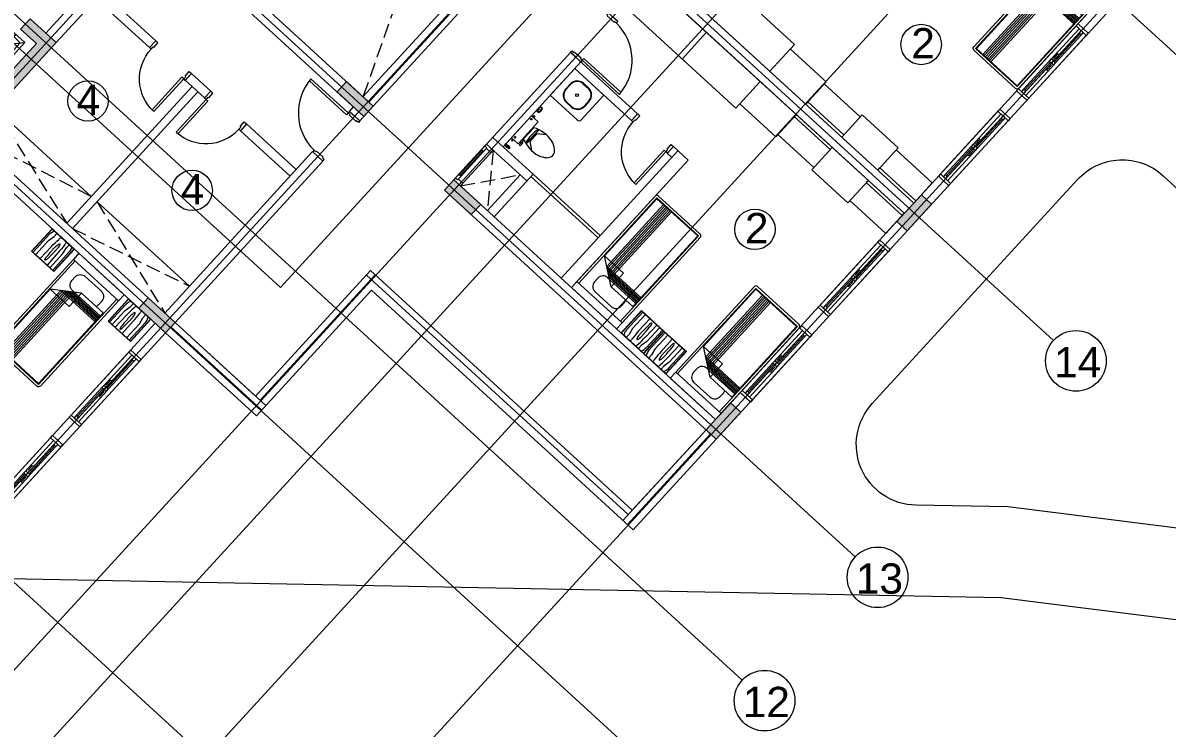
# Model space of a CAD drawing. Header units: metres. Extents: x 750 to 3116, y -341 to 1465.
# Drawn here: x 1608.08 to 1626.94, y 711.03 to 722.66 of the extents above; entities that cross this region are included whole.
import ezdxf
from ezdxf.enums import TextEntityAlignment as Align

# ---------------------------------------------------------------- set-up
doc = ezdxf.new("R2010")
doc.units = ezdxf.units.M
doc.linetypes.add('ACAD_ISO02W100', pattern=[15, 12, -3])
for name, color, linetype, lineweight in [('A-Door', 254, 'Continuous', 5), ('Bathroom Door', 252, 'Continuous', 5), ('Bathroom fur', 252, 'Continuous', 5), ('Centre Line', 7, 'Continuous', 13), ('Column', 50, 'Continuous', 20), ('Cutout', 153, 'Continuous', 5), ('Door', 253, 'Continuous', 5), ('Furniture', 44, 'Continuous', 5), ('GUIDE LINE', 7, 'Continuous', 5), ('Hatch', 251, 'Continuous', 5), ('Hidden line', 251, 'Continuous', 5), ('Interior wall', 31, 'Continuous', 13), ('Inverted beam', 252, 'Continuous', 5), ('Railing', 190, 'Continuous', 5), ('Vehicular Road', 253, 'Continuous', 20), ('Wall ext', 20, 'Continuous', 18), ('WINDOW', 33, 'Continuous', 5)]:
    doc.layers.add(name, color=color, linetype=linetype, lineweight=lineweight)
doc.layers.add('Text', color=7, linetype='Continuous')
doc.styles.get("Standard").update_dxf_attribs({"font": 'arial.ttf'})
doc.styles.add('TEXT-DET', font='simplex.shx', dxfattribs={"width": 0.7})

# ---------------------------------------------------------------- blocks, each defined once
blk = doc.blocks.new('Water Closet')
at = {"layer": 'Bathroom fur', "linetype": 'Continuous', "lineweight": -3}
for p, q in [((1886.331, 447.871), (1886.35, 447.871)), ((1886.331, 447.851), (1886.35, 447.851)), ((1886.364, 447.861), (1886.346, 447.861)), ((1886.364, 447.861), (1886.349, 447.87)), ((1886.364, 447.861), (1886.349, 447.853)), ((1886.364, 447.861), (1886.355, 447.877)), ((1886.364, 447.861), (1886.355, 447.846)), ((1886.364, 447.861), (1886.364, 447.879)), ((1886.364, 447.861), (1886.364, 447.879)), ((1886.364, 447.861), (1886.364, 447.879)), ((1886.364, 447.861), (1886.364, 447.879)), ((1886.364, 447.861), (1886.364, 447.879)), ((1886.364, 447.861), (1886.364, 447.879)), ((1886.364, 447.861), (1886.364, 447.879)), ((1886.364, 447.861), (1886.364, 447.879)), ((1886.364, 447.861), (1886.364, 447.879)), ((1886.364, 447.861), (1886.364, 447.879)), ((1886.364, 447.861), (1886.364, 447.879)), ((1886.364, 447.861), (1886.364, 447.879)), ((1886.364, 447.861), (1886.373, 447.877)), ((1886.364, 447.861), (1886.379, 447.87)), ((1886.364, 447.861), (1886.381, 447.861)), ((1886.364, 447.861), (1886.379, 447.853)), ((1886.364, 447.861), (1886.373, 447.846)), ((1886.364, 447.861), (1886.364, 447.844)), ((1886.378, 447.871), (1886.416, 447.871)), ((1886.378, 447.851), (1886.416, 447.851)), ((1886.416, 447.851), (1886.416, 447.871))]:
    blk.add_line(p, q, dxfattribs=at)
at = {"layer": 'Bathroom fur', "linetype": 'ByBlock'}
for p, q in [((1886.152, 447.554), (1886.027, 447.644)), ((1886.217, 447.662), (1886.217, 447.713)), ((1886.239, 447.713), (1886.217, 447.713)), ((1886.217, 447.662), (1886.232, 447.625)), ((1886.239, 447.608), (1886.239, 447.713)), ((1886.239, 447.666), (1886.264, 447.666)), ((1886.264, 447.23), (1886.264, 447.703)), ((1886.407, 447.713), (1886.274, 447.713)), ((1886.39, 447.724), (1886.365, 447.724)), ((1886.365, 447.724), (1886.365, 447.715)), ((1886.39, 447.715), (1886.365, 447.715)), ((1886.387, 447.744), (1886.368, 447.744)), ((1886.368, 447.744), (1886.368, 447.724)), ((1886.387, 447.744), (1886.387, 447.724)), ((1886.39, 447.724), (1886.39, 447.715)), ((1886.416, 447.23), (1886.416, 447.703)), ((1886.152, 447.379), (1886.152, 447.554)), ((1886.232, 447.625), (1886.239, 447.625)), ((1886.239, 447.608), (1886.264, 447.608)), ((1886.256, 447.343), (1886.256, 447.59)), ((1886.152, 447.379), (1886.027, 447.288)), ((1886.407, 447.22), (1886.274, 447.22)), ((1886.365, 447.208), (1886.365, 447.218)), ((1886.39, 447.218), (1886.365, 447.218)), ((1886.39, 447.208), (1886.365, 447.208)), ((1886.368, 447.189), (1886.368, 447.208)), ((1886.387, 447.189), (1886.368, 447.189)), ((1886.387, 447.189), (1886.387, 447.208)), ((1886.39, 447.208), (1886.39, 447.218))]:
    blk.add_line(p, q, dxfattribs=at)
at = {"layer": 'Bathroom fur'}
for p, q in [((1886.356, 447.031), (1886.356, 447.081)), ((1886.366, 447.031), (1886.366, 447.081)), ((1886.416, 447.106), (1886.381, 447.106)), ((1886.416, 447.096), (1886.381, 447.096)), ((1886.416, 447.016), (1886.381, 447.016)), ((1886.416, 447.006), (1886.381, 447.006))]:
    blk.add_line(p, q, dxfattribs=at)
at = {"layer": 'Bathroom fur', "linetype": 'Continuous', "lineweight": -3}
blk.add_circle((1886.364, 447.861), 0.0175, dxfattribs=at)
at = {"layer": 'Bathroom fur', "linetype": 'ByBlock'}
for centre in [(1886.378, 447.669), (1886.378, 447.264)]:
    blk.add_circle(centre, 0.0123, dxfattribs=at)
at = {"layer": 'Bathroom fur', "linetype": 'Continuous', "lineweight": -3}
blk.add_arc((1886.331, 447.861), 0.01, 90.002, 270, dxfattribs=at)
at = {"layer": 'Bathroom fur', "linetype": 'ByBlock'}
for centre, radius, start, end in [((1886.017, 447.095), 0.55, 64.2321, 103.6755), ((1886.274, 447.703), 0.00987, 90, 180), ((1886.407, 447.703), 0.00987, 0, 90), ((1885.835, 447.467), 0.119, 126.3794, 233.6206), ((1886.035, 447.208), 0.446, 109.2942, 127.2549), ((1884.672, 447.479), 1.501, 353.4552, 5.5271), ((1885.552, 447.472), 0.65, 345.9276, 13.0204), ((1886.041, 447.728), 0.451, 232.2382, 250.1051), ((1886.017, 447.838), 0.55, 256.3245, 295.7679), ((1886.274, 447.23), 0.00987, 180, 270), ((1886.407, 447.23), 0.00987, 270, 0)]:
    blk.add_arc(centre, radius, start, end, dxfattribs=at)
at = {"layer": 'Bathroom fur'}
for centre, radius, start, end in [((1886.381, 447.081), 0.025, 90, 180), ((1886.381, 447.081), 0.015, 90, 180), ((1886.381, 447.031), 0.025, 180, 270), ((1886.381, 447.031), 0.015, 180, 270)]:
    blk.add_arc(centre, radius, start, end, dxfattribs=at)
at = {"layer": 'Bathroom fur', "style": 'TEXT-DET', "width": 0.6}
blk.add_text('1', height=0.06, dxfattribs=at).set_placement((1886.394, 447.07), align=Align.MIDDLE)
blk = doc.blocks.new('Bed')
at = {"layer": 'Furniture', "linetype": 'Continuous'}
for p, q in [((1878.327, 465.952), (1879.337, 465.952)), ((1878.327, 465.817), (1878.327, 465.952)), ((1879.337, 465.952), (1879.337, 465.817)), ((1879.337, 465.817), (1878.327, 465.817)), ((1878.327, 463.909), (1878.327, 465.817)), ((1878.367, 463.909), (1878.367, 465.817)), ((1879.297, 465.817), (1879.297, 463.909)), ((1879.337, 465.817), (1879.337, 463.909)), ((1878.525, 465.544), (1878.525, 465.624)), ((1878.642, 465.742), (1879.002, 465.742)), ((1879.12, 465.624), (1879.12, 465.544)), ((1878.377, 465.499), (1878.862, 465.499)), ((1878.377, 463.919), (1878.377, 465.499)), ((1878.962, 465.429), (1878.377, 465.429)), ((1878.992, 465.407), (1878.377, 465.407)), ((1879.022, 465.386), (1878.377, 465.386)), ((1878.862, 465.499), (1879.287, 465.199)), ((1878.862, 465.199), (1878.862, 465.499)), ((1878.962, 463.919), (1878.962, 465.429)), ((1879.002, 465.427), (1878.965, 465.427)), ((1878.992, 463.919), (1878.992, 465.407)), ((1879.022, 463.919), (1879.022, 465.386)), ((1879.052, 465.365), (1878.377, 465.365)), ((1879.082, 465.344), (1878.377, 465.344)), ((1879.112, 465.323), (1878.377, 465.323)), ((1879.142, 465.302), (1878.377, 465.302)), ((1879.287, 465.199), (1878.862, 465.199)), ((1879.052, 463.919), (1879.052, 465.365)), ((1879.082, 463.919), (1879.082, 465.344)), ((1879.112, 463.919), (1879.112, 465.323)), ((1879.142, 463.919), (1879.142, 465.302)), ((1879.287, 465.199), (1879.287, 463.919)), ((1879.297, 463.909), (1878.367, 463.909)), ((1879.297, 463.869), (1878.367, 463.869)), ((1879.287, 463.919), (1878.377, 463.919))]:
    blk.add_line(p, q, dxfattribs=at)
for centre, radius, start, end in [((1878.642, 465.624), 0.117, 90, 180), ((1879.002, 465.624), 0.117, 360, 90), ((1878.642, 465.544), 0.117, 180.0006, 202.5189), ((1879.002, 465.544), 0.117, 270, 0), ((1878.367, 463.909), 0.04, 180, 270), ((1879.297, 463.909), 0.04, 270, 0)]:
    blk.add_arc(centre, radius, start, end, dxfattribs=at)
blk = doc.blocks.new('Nightstand')
at = {"layer": 'Furniture'}
for p, q in [((1879.838, 464.54), (1879.838, 464.04)), ((1880.338, 464.54), (1879.838, 464.54)), ((1879.843, 464.535), (1879.843, 464.045)), ((1880.333, 464.535), (1879.843, 464.535)), ((1879.869, 464.442), (1879.871, 464.467)), ((1879.869, 464.045), (1879.869, 464.442)), ((1879.929, 464.358), (1879.951, 464.469)), ((1879.951, 464.469), (1879.951, 464.535)), ((1880.074, 464.444), (1880.068, 464.44)), ((1880.08, 464.44), (1880.074, 464.444)), ((1880.226, 464.469), (1880.226, 464.535)), ((1880.248, 464.358), (1880.226, 464.469)), ((1880.308, 464.442), (1880.305, 464.467)), ((1880.308, 464.045), (1880.308, 464.442)), ((1880.333, 464.045), (1880.333, 464.535)), ((1880.338, 464.04), (1880.338, 464.54)), ((1879.929, 464.045), (1879.929, 464.358)), ((1879.997, 464.32), (1879.991, 464.045)), ((1880.147, 464.32), (1880.147, 464.045)), ((1880.248, 464.045), (1880.248, 464.358)), ((1880.068, 464.081), (1880.074, 464.077)), ((1880.074, 464.077), (1880.08, 464.081)), ((1879.838, 464.04), (1880.338, 464.04)), ((1879.843, 464.045), (1880.333, 464.045))]:
    blk.add_line(p, q, dxfattribs=at)
for centre, radius, start, end in [((1880.021, 464.452), 0.15, 146.5657, 174.2856), ((1881.576, 464.32), 1.578, 174.0179, 180), ((1880.825, 464.399), 0.823, 170.5074, 174.0179), ((1880.197, 464.382), 0.142, 155.8434, 169.4757), ((1879.951, 464.382), 0.142, 10.5243, 24.1566), ((1879.315, 464.399), 0.828, 5.9821, 9.4446), ((1878.564, 464.32), 1.583, 0, 5.9821), ((1880.156, 464.452), 0.15, 5.7144, 33.4343), ((1880.715, 464.32), 0.664, 175.5997, 180), ((1880.715, 464.32), 0.664, 180, 184.4003), ((1880.395, 464.345), 0.343, 169.4757, 175.5997), ((1886.298, 464.381), 6.246, 181.0259, 182.4606), ((1879.753, 464.345), 0.343, 4.4003, 10.5243), ((1873.85, 464.381), 6.246, 357.5394, 358.9741), ((1879.433, 464.32), 0.664, 0, 4.4003), ((1879.433, 464.32), 0.664, 355.5997, 0), ((1880.197, 464.139), 0.142, 190.5243, 204.1566), ((1879.951, 464.139), 0.142, 335.8434, 349.4757)]:
    blk.add_arc(centre, radius, start, end, dxfattribs=at)
blk = doc.blocks.new('Door1')
at = {"layer": 'Bathroom Door'}
for p, q in [((1900.586, 444.886), (1899.856, 444.886)), ((1900.586, 444.846), (1899.857, 444.846))]:
    blk.add_line(p, q, dxfattribs=at)
for points in [[(1900.736, 444.921), (1900.586, 444.921), (1900.586, 444.886), (1900.636, 444.886), (1900.636, 444.871), (1900.736, 444.871), (1900.736, 444.921)], [(1900.586, 444.886), (1900.586, 444.846)], [(1900.736, 444.121), (1900.586, 444.121), (1900.586, 444.156), (1900.636, 444.156), (1900.636, 444.171), (1900.736, 444.171), (1900.736, 444.121)]]:
    blk.add_lwpolyline(points, dxfattribs=at)
blk.add_arc((1900.586, 444.886), 0.73, 180, 270, dxfattribs=at)
blk = doc.blocks.new('Wash bashin')
at = {"layer": 'Bathroom fur', "ltscale": 0.35}
for p, q in [((1884.067, 437.333), (1884.067, 437.883)), ((1884.117, 437.933), (1884.717, 437.933)), ((1884.717, 437.333), (1884.717, 437.933)), ((1884.067, 437.333), (1884.717, 437.333))]:
    blk.add_line(p, q, dxfattribs=at)
at = {"layer": 'Bathroom fur'}
for p, q in [((1884.327, 437.838), (1884.447, 437.838)), ((1884.327, 437.83), (1884.447, 437.83)), ((1884.177, 437.568), (1884.177, 437.688)), ((1884.185, 437.568), (1884.185, 437.688)), ((1884.589, 437.688), (1884.589, 437.568)), ((1884.597, 437.688), (1884.597, 437.568)), ((1884.447, 437.426), (1884.327, 437.426)), ((1884.447, 437.418), (1884.327, 437.418))]:
    blk.add_line(p, q, dxfattribs=at)
blk.add_circle((1884.392, 437.633), 0.0225, dxfattribs=at)
at = {"layer": 'Bathroom fur', "ltscale": 0.35}
blk.add_arc((1884.117, 437.883), 0.05, 90, 180, dxfattribs=at)
at = {"layer": 'Bathroom fur'}
for centre, radius, start, end in [((1884.327, 437.688), 0.15, 90, 180), ((1884.327, 437.688), 0.142, 90, 180), ((1884.447, 437.688), 0.15, 0, 90), ((1884.447, 437.688), 0.142, 0, 90), ((1884.327, 437.568), 0.15, 180, 270), ((1884.327, 437.568), 0.142, 180, 270), ((1884.447, 437.568), 0.15, 270, 0), ((1884.447, 437.568), 0.142, 270, 0)]:
    blk.add_arc(centre, radius, start, end, dxfattribs=at)
blk = doc.blocks.new('WINODO1')
at = {"layer": 'WINDOW', "linetype": 'Continuous'}
for p, q in [((2471212540, 936769700), (2471212491, 936769700)), ((2471212491, 936769700), (2471212491, 936769470)), ((2471212540, 936769700), (2471212540, 936769470)), ((2471213991, 936769700), (2471213943, 936769700)), ((2471213943, 936769700), (2471213943, 936769470)), ((2471213991, 936769700), (2471213991, 936769470)), ((2471212540, 936769470), (2471212491, 936769470)), ((2471213991, 936769470), (2471213943, 936769470))]:
    blk.add_line(p, q, dxfattribs=at)
at = {"layer": 'WINDOW'}
for p, q in [((2471212540, 936769700), (2471213943, 936769700)), ((2471212588, 936769633), (2471213217, 936769633)), ((2471213241, 936769633), (2471213943, 936769633)), ((2471213241, 936769537), (2471212540, 936769537)), ((2471212540, 936769470), (2471213943, 936769470)), ((2471212588, 936769585), (2471213217, 936769585)), ((2471213193, 936769561), (2471213089, 936769561)), ((2471213266, 936769585), (2471213895, 936769585)), ((2471213266, 936769537), (2471213895, 936769537)), ((2471213290, 936769609), (2471213394, 936769609))]:
    blk.add_line(p, q, dxfattribs=at)
at = {"layer": 'WINDOW', "color": 4}
blk.add_line((2471212588, 936769609), (2471213217, 936769609), dxfattribs=at)
at = {"layer": 'WINDOW', "color": 4, "true_color": 0x1fffff}
blk.add_line((2471213266, 936769561), (2471213895, 936769561), dxfattribs=at)
at = {"layer": 'WINDOW'}
for points in [[(2471212540, 936769585), (2471212588, 936769585), (2471212588, 936769633), (2471212540, 936769633)], [(2471213217, 936769585), (2471213266, 936769585), (2471213266, 936769633), (2471213217, 936769633)], [(2471213076, 936769561), (2471213089, 936769568), (2471213089, 936769554)], [(2471213217, 936769537), (2471213266, 936769537), (2471213266, 936769585), (2471213217, 936769585)], [(2471213406, 936769609), (2471213394, 936769616), (2471213394, 936769602)], [(2471213895, 936769537), (2471213943, 936769537), (2471213943, 936769585), (2471213895, 936769585)]]:
    blk.add_lwpolyline(points, close=True, dxfattribs=at)
blk = doc.blocks.new('Door 900')
at = {"layer": 'A-Door'}
for points in [[(29934124, 12198491), (29934164, 12198491), (29934164, 12198476), (29934239, 12198476), (29934314, 12198476), (29934314, 12198491), (29934354, 12198491), (29934354, 12198524), (29934239, 12198524), (29934124, 12198524)], [(29934164, 12197672), (29934314, 12197672), (29934314, 12197658), (29934354, 12197658), (29934354, 12197624), (29934239, 12197624), (29934124, 12197624), (29934124, 12197658), (29934164, 12197658)]]:
    blk.add_lwpolyline(points, close=True, dxfattribs=at)
blk.add_lwpolyline([(29935187, 12197658), (29934354, 12197658), (29934354, 12197698), (29935185, 12197698)], dxfattribs=at)
blk.add_arc((29934327, 12197631), 860, 1.7769, 88.2024, dxfattribs=at)
blk = doc.blocks.new('700mm Door')
at = {"layer": 'Door'}
for points in [[(11493508.327, 4446107.926), (11493508.287, 4446107.926), (11493508.287, 4446107.776), (11493508.344, 4446107.776), (11493508.344, 4446107.868), (11493508.344, 4446107.88), (11493508.327, 4446107.88)], [(11493508.327, 4446107.88), (11493508.413, 4446107.88), (11493508.413, 4446107.926), (11493508.327, 4446107.926)], [(11493508.413, 4446107.891), (11493508.961, 4446107.891), (11493508.961, 4446107.914), (11493508.413, 4446107.914)], [(11493509.047, 4446107.88), (11493508.961, 4446107.88), (11493508.961, 4446107.926), (11493509.047, 4446107.926)], [(11493509.047, 4446107.926), (11493509.047, 4446107.88), (11493509.03, 4446107.88), (11493509.03, 4446107.868), (11493509.03, 4446107.776), (11493509.087, 4446107.776), (11493509.087, 4446107.926)]]:
    blk.add_lwpolyline(points, close=True, dxfattribs=at)
at = {"layer": 'Door', "color": 1}
blk.add_lwpolyline([(11493508.413, 4446107.88), (11493508.961, 4446107.88), (11493508.961, 4446107.926), (11493508.413, 4446107.926)], close=True, dxfattribs=at)
blk = doc.blocks.new('lift1')
at = {"layer": 'Hatch', "transparency": 33554687}
h = blk.add_hatch(color=256, dxfattribs=at)
h.dxf.hatch_style = 1
h.paths.add_polyline_path([(29921053, 12204431), (29920354, 12203626), (29920180, 12203777), (29920729, 12204408), (29919333, 12205622), (29919104, 12205358), (29918930, 12205509), (29919310, 12205946)])
h.paths.add_polyline_path([(29920180, 12203777), (29920354, 12203626), (29919768, 12202951), (29918024, 12204467), (29918405, 12204905), (29918579, 12204754), (29918349, 12204489), (29919745, 12203276)])
at = {"lineweight": 5}
for p, q in [((29919536, 12203651), (29919330, 12205430)), ((29920333, 12204556), (29918533, 12204526)), ((29920311, 12204167), (29919926, 12203735)), ((29920353, 12204131), (29920272, 12204201)), ((29919968, 12203699), (29919886, 12203770))]:
    blk.add_line(p, q, dxfattribs=at)
for p, q in [((29919194, 12205280), (29919238, 12205241)), ((29918669, 12204676), (29918707, 12204643))]:
    blk.add_line(p, q)
for points in [[(29920333, 12204556), (29919330, 12205430), (29918533, 12204526), (29919536, 12203651)], [(29920182, 12204188), (29919887, 12203861), (29920056, 12203714), (29920350, 12204041)]]:
    blk.add_lwpolyline(points, close=True, dxfattribs=at)
blk.add_lwpolyline([(29918707, 12204643), (29918610, 12204531), (29919531, 12203728), (29920256, 12204550), (29919335, 12205353), (29919238, 12205241)], dxfattribs=at)
at = {"layer": 'Column'}
blk.add_lwpolyline([(29918930, 12205509), (29919310, 12205946), (29921053, 12204431), (29919768, 12202951), (29918024, 12204467), (29918405, 12204905), (29918579, 12204754), (29918349, 12204489), (29919745, 12203276), (29920729, 12204408), (29919333, 12205622), (29919104, 12205358), (29918930, 12205509)], dxfattribs=at)

msp = doc.modelspace()

# ---------------------------------------------------------------- hatches: boundary and pattern name
at = {"layer": 'Hatch', "transparency": 33554687}
h = msp.add_hatch(color=256, dxfattribs=at)
h.dxf.hatch_style = 1
h.paths.add_polyline_path([(1646.175, 711.875), (1646.005, 712.031), (1645.846, 711.857), (1645.755, 711.758), (1645.6, 711.588), (1645.769, 711.433)])
h.paths.add_polyline_path([(1649.318, 715.307), (1649.149, 715.463), (1648.743, 715.02), (1648.913, 714.865)])
h.paths.add_polyline_path([(1652.587, 718.876), (1652.417, 719.031), (1652.384, 718.994), (1652.292, 718.895), (1652.012, 718.589), (1652.182, 718.433)])
h.paths.add_polyline_path([(1655.856, 722.444), (1655.686, 722.6), (1655.281, 722.157), (1655.45, 722.002)])
h.paths.add_polyline_path([(1659.124, 726.013), (1658.955, 726.168), (1658.549, 725.726), (1658.719, 725.571)])
h.paths.add_polyline_path([(1661.826, 729.85), (1661.67, 729.681), (1662.113, 729.275), (1662.268, 729.445)])
h.paths.add_polyline_path([(1657.785, 733.552), (1657.629, 733.382), (1658.072, 732.977), (1658.227, 733.147)])
h.paths.add_polyline_path([(1654.516, 729.983), (1654.361, 729.814), (1654.471, 729.712), (1654.803, 729.408), (1654.958, 729.578)])
h.paths.add_polyline_path([(1652.746, 731.604), (1652.591, 731.435), (1653.033, 731.029), (1653.189, 731.199)])
h.paths.add_polyline_path([(1651.542, 726.396), (1651.372, 726.551), (1650.967, 726.109), (1651.137, 725.953)])
h.paths.add_polyline_path([(1650.045, 727.767), (1649.875, 727.922), (1649.47, 727.48), (1649.64, 727.325)])
h.paths.add_polyline_path([(1647.979, 722.846), (1647.823, 722.677), (1647.934, 722.575), (1648.266, 722.271), (1648.421, 722.441)])
h.paths.add_polyline_path([(1646.541, 724.163), (1646.209, 724.467), (1646.053, 724.298), (1646.496, 723.892), (1646.651, 724.062)])
h.paths.add_polyline_path([(1645.004, 719.259), (1644.835, 719.414), (1644.43, 718.972), (1644.599, 718.816)])
h.paths.add_polyline_path([(1643.632, 720.766), (1643.463, 720.922), (1643.058, 720.479), (1643.227, 720.324)])
h.paths.add_polyline_path([(1641.441, 715.709), (1641.286, 715.54), (1641.728, 715.134), (1641.884, 715.304)])
h.paths.add_polyline_path([(1640.114, 716.925), (1639.944, 717.08), (1639.539, 716.638), (1639.709, 716.482)])
h.paths.add_polyline_path([(1636.735, 713.458), (1636.403, 713.762), (1636.247, 713.592), (1636.69, 713.187), (1636.845, 713.356)])
h.paths.add_polyline_path([(1631.152, 719.073), (1630.982, 719.229), (1630.577, 718.786), (1630.746, 718.631)])
h.paths.add_polyline_path([(1634.17, 722.369), (1634.001, 722.524), (1633.595, 722.082), (1633.765, 721.927)])
h.paths.add_polyline_path([(1637.689, 726.21), (1637.519, 726.366), (1637.114, 725.923), (1637.284, 725.768)])
h.paths.add_polyline_path([(1640.833, 729.643), (1640.663, 729.798), (1640.258, 729.355), (1640.427, 729.2), (1640.461, 729.237), (1640.552, 729.337)])
h.paths.add_polyline_path([(1644.101, 733.211), (1643.932, 733.366), (1643.527, 732.924), (1643.696, 732.769)])
h.paths.add_polyline_path([(1646.999, 736.374), (1647.09, 736.474), (1647.245, 736.643), (1647.076, 736.799), (1646.67, 736.356), (1646.84, 736.201)])
h.paths.add_polyline_path([(1636.008, 733.811), (1635.839, 733.966), (1635.433, 733.524), (1635.603, 733.368)])
h.paths.add_polyline_path([(1631.525, 737.918), (1631.369, 737.748), (1631.48, 737.647), (1631.812, 737.343), (1631.967, 737.512)])
h.paths.add_polyline_path([(1628.676, 734.467), (1628.506, 734.622), (1628.101, 734.179), (1628.27, 734.024)])
h.paths.add_polyline_path([(1632.989, 730.515), (1632.82, 730.67), (1632.415, 730.228), (1632.584, 730.073)])
h.paths.add_polyline_path([(1629.471, 726.674), (1629.301, 726.829), (1628.896, 726.387), (1629.066, 726.231)])
h.paths.add_polyline_path([(1624.987, 730.78), (1624.832, 730.611), (1625.274, 730.206), (1625.43, 730.375)])
h.paths.add_polyline_path([(1626.327, 723.242), (1626.157, 723.397), (1626.124, 723.36), (1626.032, 723.261), (1625.752, 722.955), (1625.922, 722.799)])
h.paths.add_polyline_path([(1621.719, 727.212), (1621.563, 727.042), (1621.674, 726.941), (1622.006, 726.637), (1622.161, 726.807)])
h.paths.add_polyline_path([(1619.949, 728.833), (1619.794, 728.663), (1620.236, 728.258), (1620.391, 728.428), (1620.281, 728.529)])
h.paths.add_polyline_path([(1623.218, 732.402), (1623.062, 732.232), (1623.505, 731.827), (1623.66, 731.996)])
h.paths.add_polyline_path([(1626.486, 735.97), (1626.331, 735.8), (1626.773, 735.395), (1626.929, 735.565)])
h.paths.add_polyline_path([(1622.117, 739.972), (1621.962, 739.803), (1622.404, 739.397), (1622.56, 739.567)])
h.paths.add_polyline_path([(1619.143, 736.385), (1618.973, 736.54), (1618.568, 736.098), (1618.738, 735.942)])
h.paths.add_polyline_path([(1615.874, 732.816), (1615.705, 732.971), (1615.299, 732.529), (1615.469, 732.374)])
h.paths.add_polyline_path([(1612.731, 729.384), (1612.561, 729.539), (1612.156, 729.097), (1612.325, 728.942)])
h.paths.add_polyline_path([(1617.373, 725.132), (1617.203, 725.287), (1616.798, 724.845), (1616.967, 724.69)])
h.paths.add_polyline_path([(1618.745, 723.624), (1618.575, 723.78), (1618.17, 723.337), (1618.339, 723.182)])
h.paths.add_polyline_path([(1623.058, 719.673), (1622.889, 719.828), (1622.483, 719.386), (1622.653, 719.231)])
h.paths.add_polyline_path([(1619.915, 716.241), (1619.745, 716.396), (1619.34, 715.954), (1619.509, 715.799)])
h.paths.add_polyline_path([(1615.181, 720.075), (1615.026, 719.905), (1615.468, 719.5), (1615.624, 719.67)])
h.paths.add_polyline_path([(1613.411, 721.696), (1613.256, 721.526), (1613.699, 721.121), (1613.854, 721.291)])
h.paths.add_polyline_path([(1609.042, 725.698), (1608.887, 725.528), (1609.329, 725.123), (1609.485, 725.293)])
h.paths.add_polyline_path([(1610.143, 718.127), (1609.987, 717.958), (1610.43, 717.553), (1610.585, 717.722)])
h.paths.add_polyline_path([(1607.566, 714.426), (1607.397, 714.582), (1606.992, 714.139), (1607.161, 713.984)])
h.paths.add_polyline_path([(1602.924, 718.678), (1602.755, 718.834), (1602.35, 718.391), (1602.519, 718.236)])
h.paths.add_polyline_path([(1604.823, 730.065), (1604.653, 730.22), (1604.495, 730.047), (1604.403, 729.947), (1604.248, 729.778), (1604.418, 729.622)])
h.paths.add_polyline_path([(1607.842, 733.36), (1607.672, 733.516), (1607.267, 733.073), (1607.436, 732.918)])
h.paths.add_polyline_path([(1603.528, 737.312), (1603.358, 737.467), (1602.953, 737.025), (1603.123, 736.869)])
h.paths.add_polyline_path([(1600.09, 733.899), (1599.934, 733.729), (1600.377, 733.324), (1600.532, 733.493)])
h.paths.add_polyline_path([(1602.031, 738.683), (1601.861, 738.838), (1601.456, 738.396), (1601.626, 738.24)])
h.paths.add_polyline_path([(1596.087, 744.127), (1595.918, 744.282), (1595.513, 743.84), (1595.682, 743.685)])
h.paths.add_polyline_path([(1592.944, 740.695), (1592.774, 740.85), (1592.369, 740.408), (1592.538, 740.252)])
h.paths.add_polyline_path([(1598.32, 735.52), (1598.164, 735.35), (1598.607, 734.945), (1598.762, 735.114)])
h.paths.add_polyline_path([(1595.619, 731.682), (1595.449, 731.838), (1595.044, 731.395), (1595.213, 731.24)])
h.paths.add_polyline_path([(1589.675, 737.126), (1589.505, 737.282), (1589.1, 736.839), (1589.27, 736.684)])
h.paths.add_polyline_path([(1586.406, 733.558), (1586.237, 733.713), (1585.831, 733.271), (1586.001, 733.115)])
h.paths.add_polyline_path([(1592.225, 727.977), (1591.782, 728.383), (1591.627, 728.213), (1592.07, 727.808)])
h.paths.add_polyline_path([(1593.995, 726.356), (1593.552, 726.761), (1593.397, 726.592), (1593.839, 726.187)])
h.paths.add_polyline_path([(1596.821, 730.33), (1596.666, 730.16), (1597.108, 729.755), (1597.263, 729.925)])
h.paths.add_polyline_path([(1601.304, 726.223), (1601.135, 726.379), (1600.729, 725.936), (1600.899, 725.781)])
h.paths.add_polyline_path([(1598.161, 722.791), (1597.991, 722.947), (1597.586, 722.504), (1597.755, 722.349)])
h.paths.add_polyline_path([(1594.892, 719.223), (1594.722, 719.378), (1594.317, 718.936), (1594.487, 718.78)])
h.paths.add_polyline_path([(1590.578, 723.174), (1590.408, 723.329), (1590.003, 722.887), (1590.173, 722.732)])
h.paths.add_polyline_path([(1589.081, 724.545), (1588.912, 724.701), (1588.506, 724.258), (1588.676, 724.103)])
h.paths.add_polyline_path([(1583.138, 729.989), (1582.968, 730.145), (1582.563, 729.702), (1582.732, 729.547)])
h.paths.add_polyline_path([(1579.869, 726.421), (1579.699, 726.576), (1579.294, 726.134), (1579.464, 725.978)])
h.paths.add_polyline_path([(1585.245, 721.245), (1585.09, 721.076), (1585.532, 720.671), (1585.687, 720.84)])
h.paths.add_polyline_path([(1587.015, 719.624), (1586.859, 719.455), (1587.302, 719.05), (1587.457, 719.219)])
h.paths.add_polyline_path([(1582.669, 717.545), (1582.499, 717.7), (1582.094, 717.257), (1582.263, 717.102)])
h.paths.add_polyline_path([(1576.725, 722.989), (1576.556, 723.144), (1576.15, 722.702), (1576.32, 722.546)])
h.paths.add_polyline_path([(1591.748, 715.791), (1591.579, 715.946), (1591.42, 715.773), (1591.329, 715.673), (1591.173, 715.503), (1591.343, 715.348)])
h.paths.add_polyline_path([(1561.743, 717.756), (1561.574, 717.911), (1561.169, 717.468), (1561.339, 717.313)])
h.paths.add_polyline_path([(1566.286, 722.728), (1566.116, 722.883), (1565.712, 722.44), (1565.882, 722.285)])
h.paths.add_polyline_path([(1570.833, 727.704), (1570.663, 727.859), (1570.258, 727.416), (1570.428, 727.261)])
h.paths.add_polyline_path([(1575.254, 732.543), (1574.811, 732.948), (1574.656, 732.778), (1575.099, 732.373)])
h.paths.add_polyline_path([(1579.283, 737.842), (1579.128, 737.673), (1579.571, 737.268), (1579.726, 737.438)])
h.paths.add_polyline_path([(1568.934, 738.568), (1568.764, 738.723), (1568.36, 738.281), (1568.529, 738.125)])
h.paths.add_polyline_path([(1564.388, 733.593), (1564.218, 733.748), (1563.813, 733.305), (1563.983, 733.15)])
h.paths.add_polyline_path([(1559.841, 728.617), (1559.672, 728.772), (1559.267, 728.329), (1559.437, 728.174)])
h.paths.add_polyline_path([(1557.524, 726.081), (1557.211, 726.368), (1557.211, 726.368), (1557.196, 726.381), (1557.081, 726.486), (1556.926, 726.316), (1557.369, 725.911)])
h.paths.add_polyline_path([(1555.295, 723.641), (1555.125, 723.796), (1554.721, 723.353), (1554.89, 723.198)])
h.paths.add_polyline_path([(1552.096, 731.041), (1551.941, 730.871), (1551.941, 730.871), (1552.384, 730.466), (1552.539, 730.636)])
h.paths.add_polyline_path([(1554.583, 733.422), (1554.413, 733.577), (1554.008, 733.134), (1554.178, 732.979)])
h.paths.add_polyline_path([(1559.129, 738.397), (1558.959, 738.553), (1558.555, 738.11), (1558.724, 737.954)])
h.paths.add_polyline_path([(1563.675, 743.373), (1563.506, 743.528), (1563.101, 743.085), (1563.271, 742.93)])
h.paths.add_polyline_path([(1567.853, 748.286), (1567.698, 748.116), (1568.141, 747.712), (1568.296, 747.882)])

# ---------------------------------------------------------------- linework, layer by layer
at = {"layer": 'Bathroom fur'}
for p, q in [((1616.453, 720.131), (1617.559, 719.117)), ((1616.487, 720.168), (1617.593, 719.154))]:
    msp.add_line(p, q, dxfattribs=at)
at = {"layer": 'Centre Line', "color": 30, "true_color": 0xf26722}
for p, q in [((1625.068, 717.426), (1594.365, 745.548)), ((1628.773, 744.507), (1601.684, 714.933)), ((1621.799, 713.857), (1591.097, 741.98)), ((1632.139, 741.423), (1605.05, 711.849)), ((1633.636, 740.052), (1606.547, 710.478)), ((1619.935, 711.822), (1589.233, 739.945)), ((1634.543, 739.221), (1607.454, 709.648)), ((1618.531, 710.288), (1587.828, 738.411)), ((1636.077, 737.816), (1608.988, 708.243)), ((1637.95, 736.101), (1610.861, 706.527)), ((1615.262, 706.72), (1584.559, 734.843)), ((1627.599, 721.67), (1613.29, 734.777))]:
    msp.add_line(p, q, dxfattribs=at)
at = {"layer": 'Centre Line', "color": 3, "true_color": 0x1fff1f}
msp.add_lwpolyline([(1560.568, 753.337), (1582.572, 733.182), (1588.732, 739.906), (1612.323, 718.297), (1624.767, 731.883), (1647.479, 711.079)], dxfattribs=at)
at = {"layer": 'Centre Line', "color": 30, "true_color": 0xf26722}
for centre in [(1625.437, 717.088), (1622.168, 713.519), (1620.304, 711.485)]:
    msp.add_circle(centre, 0.5, dxfattribs=at)
at = {"layer": 'Column'}
for points in [[(1613.699, 721.121), (1613.256, 721.526), (1613.411, 721.696), (1613.854, 721.291), (1613.699, 721.121)], [(1615.468, 719.5), (1615.026, 719.905), (1615.181, 720.075), (1615.624, 719.67), (1615.468, 719.5)], [(1622.483, 719.386), (1622.889, 719.828), (1623.058, 719.673), (1622.653, 719.231), (1622.483, 719.386)], [(1610.43, 717.553), (1609.987, 717.958), (1610.143, 718.127), (1610.585, 717.722), (1610.43, 717.553)], [(1619.34, 715.954), (1619.745, 716.396), (1619.915, 716.241), (1619.509, 715.799), (1619.34, 715.954)]]:
    msp.add_lwpolyline(points, dxfattribs=at)
at = {"layer": 'Cutout', "linetype": 'ACAD_ISO02W100', "ltscale": 0.02}
for p, q in [((1615.352, 726.169), (1613.684, 721.446)), ((1607.624, 721.248), (1608.799, 719.358)), ((1609.204, 719.801), (1607.219, 720.806)), ((1615.832, 720.563), (1615.734, 719.568)), ((1615.292, 719.974), (1616.275, 720.158)), ((1609.3, 719.713), (1610.416, 717.878)), ((1608.895, 719.271), (1610.821, 718.32))]:
    msp.add_line(p, q, dxfattribs=at)
at = {"layer": 'Furniture'}
for p, q in [((1619.025, 723.931), (1620.795, 722.309)), ((1618.059, 722.876), (1619.829, 721.255))]:
    msp.add_line(p, q, dxfattribs=at)
for points in [[(1622.764, 719.692), (1618.62, 723.488), (1619.025, 723.931)], [(1622.608, 719.522), (1618.464, 723.318), (1618.059, 722.876)], [(1618.944, 722.065), (1619.349, 722.508)], [(1620.795, 722.309), (1620.389, 721.867)], [(1620.727, 722.236), (1621.321, 721.692), (1620.983, 721.323)], [(1619.829, 721.255), (1620.234, 721.697)], [(1621.287, 721.655), (1621.881, 721.111)], [(1621.017, 721.36), (1621.61, 720.816)], [(1619.896, 721.329), (1620.49, 720.785), (1620.828, 721.154)], [(1620.828, 721.154), (1620.794, 721.117), (1621.387, 720.573), (1621.421, 720.61)], [(1621.577, 720.78), (1621.914, 721.148), (1622.508, 720.604), (1622.17, 720.236)], [(1620.524, 720.822), (1621.117, 720.278)], [(1621.421, 720.61), (1621.083, 720.241), (1621.677, 719.697), (1622.015, 720.066)], [(1622.474, 720.568), (1623.068, 720.024), (1622.764, 719.692)], [(1622.17, 720.236), (1622.204, 720.273), (1622.798, 719.729)], [(1622.015, 720.066), (1621.981, 720.029), (1622.575, 719.486)], [(1621.711, 719.734), (1622.304, 719.191), (1622.608, 719.522)]]:
    msp.add_lwpolyline(points, dxfattribs=at)
at = {"layer": 'GUIDE LINE'}
for centre in [(1622.886, 722.306), (1609.151, 721.374), (1610.868, 719.9), (1620.145, 719.257)]:
    msp.add_circle(centre, 0.333, dxfattribs=at)
at = {"layer": 'Hidden line'}
for p, q in [((1607.624, 721.248), (1609.204, 719.801)), ((1615.722, 720.665), (1615.181, 720.075)), ((1615.832, 720.563), (1615.292, 719.974)), ((1609.3, 719.713), (1610.821, 718.32))]:
    msp.add_line(p, q, dxfattribs=at)
at = {"layer": 'Interior wall'}
for p, q in [((1609.285, 723.062), (1610.165, 722.256)), ((1609.387, 723.172), (1610.266, 722.367)), ((1610.266, 722.367), (1610.165, 722.256)), ((1610.856, 721.826), (1610.755, 721.716)), ((1610.856, 721.826), (1611.173, 721.536)), ((1610.865, 721.614), (1608.799, 719.358)), ((1610.755, 721.716), (1611.072, 721.425)), ((1611.173, 721.536), (1611.072, 721.425)), ((1610.961, 721.527), (1608.895, 719.271)), ((1611.763, 720.996), (1611.662, 720.885)), ((1611.763, 720.996), (1612.583, 720.244)), ((1611.662, 720.885), (1612.482, 720.133))]:
    msp.add_line(p, q, dxfattribs=at)
at = {"layer": 'Inverted beam'}
for p, q in [((1613.684, 721.446), (1616.798, 724.845)), ((1613.854, 721.291), (1616.967, 724.69))]:
    msp.add_line(p, q, dxfattribs=at)
msp.add_lwpolyline([(1619.509, 715.799), (1618.138, 714.302), (1613.824, 718.253), (1611.927, 716.181), (1610.43, 717.553), (1610.585, 717.722), (1611.913, 716.506), (1613.81, 718.578), (1618.124, 714.627), (1619.34, 715.954), (1619.509, 715.799)], dxfattribs=at)
at = {"layer": 'Railing'}
for p, q in [((1613.78, 721.358), (1616.894, 724.757)), ((1613.854, 721.291), (1616.967, 724.69)), ((1611.913, 716.506), (1613.81, 718.578)), ((1613.81, 718.578), (1618.124, 714.627)), ((1611.986, 716.439), (1613.884, 718.51)), ((1613.743, 718.504), (1618.056, 714.553)), ((1610.518, 717.648), (1612.015, 716.277)), ((1610.585, 717.722), (1612.082, 716.351)), ((1619.34, 715.954), (1617.969, 714.457)), ((1619.413, 715.886), (1618.042, 714.389))]:
    msp.add_line(p, q, dxfattribs=at)
at = {"layer": 'Vehicular Road', "lineweight": 20}
msp.add_lwpolyline([(1670.001, 733.44), (1649.151, 710.677, -0.243266), (1647.857, 710.202), (1624.206, 713.181), (1577.67, 714.074), (1569.995, 714.548, -0.630246), (1568.642, 717.893), (1593.546, 745.151)], format="xyb", dxfattribs=at)
msp.add_lwpolyline([(1626.877, 720.141), (1631.882, 715.556, -0.731153), (1631.082, 713.827), (1624.315, 714.679), (1622.798, 714.708, -0.645628), (1622.079, 716.384), (1625.464, 720.079, -0.414214)], format="xyb", close=True, dxfattribs=at)
at = {"layer": 'Wall ext'}
for p, q in [((1619.509, 715.799), (1629.471, 726.674)), ((1609.042, 725.698), (1613.854, 721.291)), ((1608.887, 725.528), (1613.699, 721.121)), ((1608.454, 722.495), (1609.487, 723.622)), ((1608.624, 722.339), (1609.657, 723.467)), ((1618.62, 723.488), (1622.764, 719.692)), ((1622.608, 719.522), (1618.464, 723.318)), ((1625.877, 723.091), (1622.764, 719.692)), ((1625.472, 722.649), (1625.641, 722.493)), ((1617.106, 722.176), (1615.722, 720.665)), ((1618.212, 721.163), (1617.106, 722.176)), ((1615.993, 720.62), (1617.276, 722.021)), ((1606.216, 721.724), (1610.143, 718.127)), ((1618.111, 721.053), (1617.175, 721.911)), ((1606.061, 721.555), (1609.987, 717.958)), ((1624.459, 721.542), (1624.628, 721.387)), ((1613.461, 721.203), (1613.529, 721.276)), ((1613.461, 721.203), (1613.631, 721.047)), ((1613.631, 721.047), (1613.854, 721.291)), ((1618.111, 721.053), (1618.212, 721.163)), ((1624.182, 721.241), (1624.352, 721.085)), ((1616.385, 720.057), (1615.722, 720.665)), ((1616.487, 720.168), (1615.823, 720.775)), ((1618.701, 720.512), (1618.802, 720.623)), ((1619.046, 720.4), (1618.802, 720.623)), ((1610.416, 717.878), (1612.854, 720.539)), ((1612.854, 720.539), (1613.023, 720.384)), ((1616.951, 718.454), (1618.876, 720.555)), ((1618.775, 720.445), (1618.701, 720.512)), ((1610.585, 717.722), (1613.023, 720.384)), ((1617.121, 718.298), (1619.046, 720.4)), ((1615.181, 720.075), (1615.026, 719.905)), ((1615.181, 720.075), (1619.495, 716.124)), ((1615.734, 719.568), (1616.275, 720.158)), ((1615.845, 719.467), (1616.487, 720.168)), ((1623.169, 720.134), (1623.339, 719.979)), ((1615.026, 719.905), (1619.509, 715.799)), ((1619.495, 716.124), (1622.608, 719.522)), ((1622.203, 719.08), (1622.373, 718.925)), ((1621.19, 717.974), (1621.36, 717.819)), ((1610.26, 717.708), (1607.147, 714.309)), ((1620.914, 717.672), (1621.083, 717.517)), ((1610.43, 717.553), (1607.161, 713.984)), ((1609.855, 717.265), (1610.025, 717.11)), ((1619.9, 716.566), (1620.07, 716.411)), ((1608.842, 716.159), (1609.011, 716.004)), ((1608.565, 715.858), (1608.735, 715.702))]:
    msp.add_line(p, q, dxfattribs=at)

# ---------------------------------------------------------------- block references
at = {"xscale": -0.001, "yscale": 0.001, "zscale": 0.001, "rotation": 6.515594439841745}
msp.add_blockref('lift1', (32718.293, -8008.392), dxfattribs=at)
at = {"xscale": -1}
for name, p, rotation in [('Bed', (2696.242, -889.219), 317.5109696398859), ('Nightstand', (2681.358, -893.359), 317.5109696396338), ('Bed', (2680.109, -894.13), 317.5109696396338)]:
    msp.add_blockref(name, p, dxfattribs=dict(at, rotation=rotation))
for name, p, rotation in [('Bed', (3317.683, -207.502), 137.5109696398859), ('Bed', (3319.313, -208.995), 137.5109696398859), ('Nightstand', (-90.16, 1645.293), 317.5109696396339), ('Nightstand', (3318.286, -209.969), 137.5109696398859), ('Nightstand', (3318.655, -210.307), 137.5109696398859)]:
    msp.add_blockref(name, p, dxfattribs=dict(rotation=rotation))
at = {"layer": 'A-Door', "xscale": 0.001, "yscale": 0.001, "zscale": 0.001}
for p, rotation in [((-28695.39, 11946.543), 317.5109696396549), ((31926.128, -10503.319), 137.5109696403553)]:
    msp.add_blockref('Door 900', p, dxfattribs=dict(at, rotation=rotation))
at = {"layer": 'Bathroom Door', "xscale": -1}
for p, rotation in [((-1.082, -379.268), 227.5109696395762), ((6.865, -380.471), 227.510969639723)]:
    msp.add_blockref('Door1', p, dxfattribs=dict(at, rotation=rotation))
at = {"layer": 'Bathroom Door', "rotation": 47.5109696395149}
msp.add_blockref('Door1', (655.411, -980.601), dxfattribs=at)
at = {"layer": 'Bathroom fur', "rotation": 137.5109696398859}
for name, p in [('Wash bashin', (3302.374, -228.627)), ('Water Closet', (3309.593, -223.262))]:
    msp.add_blockref(name, p, dxfattribs=at)
at = {"layer": 'Cutout', "rotation": 47.5109696707334}
msp.add_blockref('700mm Door', (-4483074.301, -11477788.917), dxfattribs=at)
at = {"layer": 'WINDOW', "linetype": 'Continuous', "xscale": 0.001, "yscale": 0.001, "zscale": 0.001}
for p, rotation in [((-976773.419, -2454307.224), 47.51096963974634), ((-976774.708, -2454308.631), 47.51096963974634), ((-976776.688, -2454310.792), 47.51096963974634), ((-976777.977, -2454312.2), 47.51096963974634), ((980007.902, 2455745.876), 227.5109696397463), ((980006.613, 2455744.468), 227.5109696397463)]:
    msp.add_blockref('WINODO1', p, dxfattribs=dict(at, rotation=rotation))

# ---------------------------------------------------------------- texts
at = {"layer": 'Text', "color": 30, "true_color": 0xf26722, "char_height": 0.5, "attachment_point": 1}
for s, width, insert in [('2', 3.12418, (1622.723, 722.577)), ('4', 3.12418, (1608.963, 721.643)), ('4', 3.12418, (1610.68, 720.169)), ('2', 3.12418, (1619.981, 719.528)), ('14', 0.83687, (1625.077, 717.317)), ('13', 0.83687, (1621.809, 713.748)), ('12', 0.83687, (1619.945, 711.713))]:
    msp.add_mtext_dynamic_manual_height_columns(s, width=width, gutter_width=12.5, heights=[0], dxfattribs=dict(at, insert=insert))

doc.saveas('drawing.dxf')
